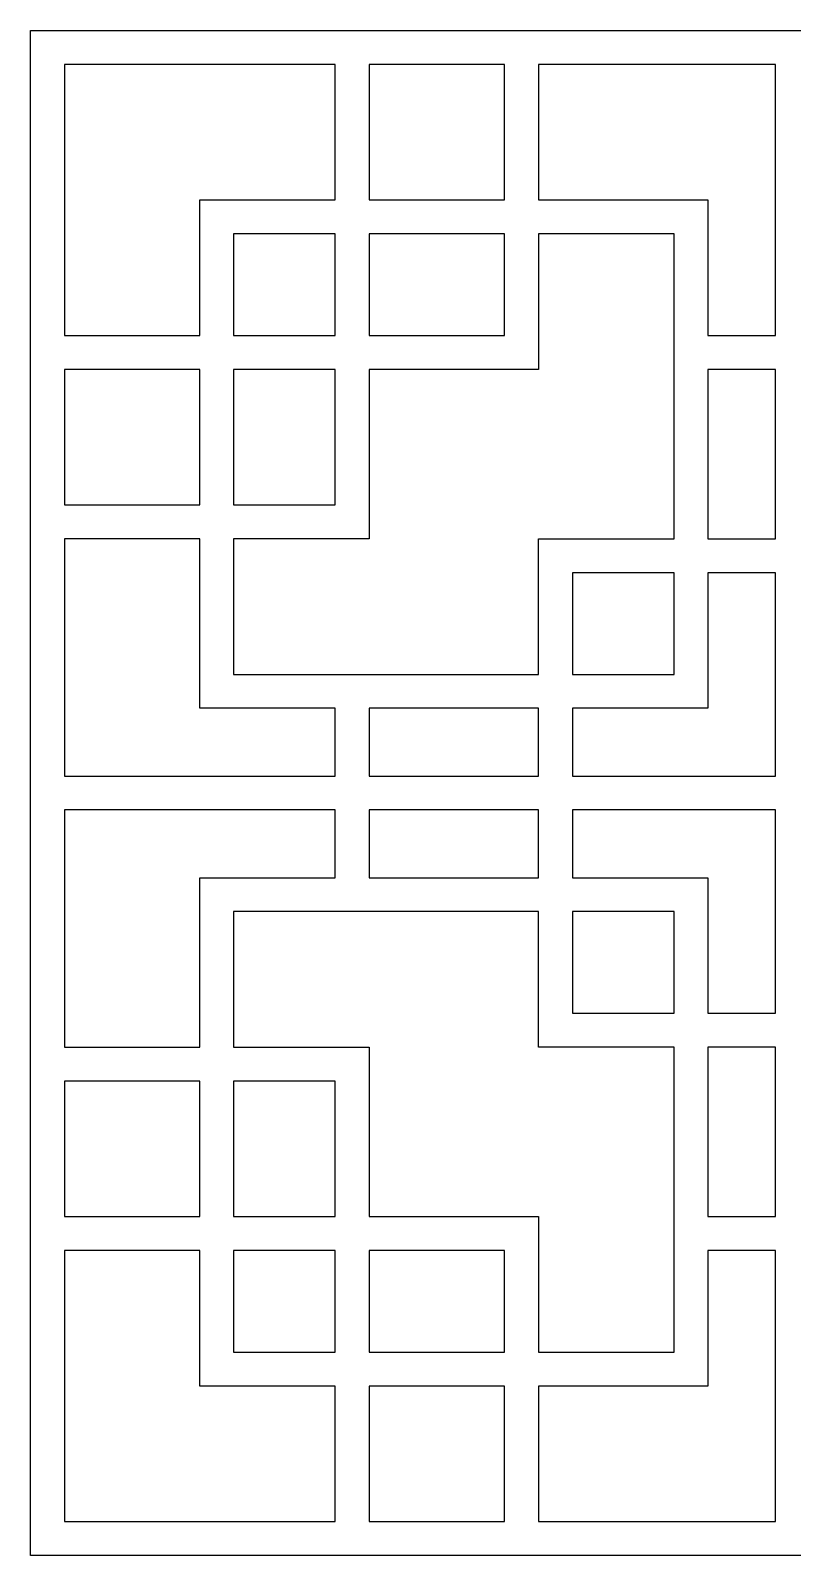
# Model space of a CAD drawing. Header units: centimetres. Extents: x -7 to 6, y -12.7 to 14.
# Drawn here: x -7.03 to -0.49, y 0.91 to 13.99 of the extents above; entities that cross this region are included whole.
import ezdxf

# ---------------------------------------------------------------- set-up
doc = ezdxf.new("R2010")
doc.units = ezdxf.units.CM
doc.header["$MEASUREMENT"] = 0
doc.layers.add('layer 1', color=7, linetype='Continuous')

msp = doc.modelspace()

# ---------------------------------------------------------------- linework, layer by layer
at = {"layer": 'layer 1', "color": 177}
for points, knots in [([(6.04818, 13.98838), (6.04818, 13.98838), (-7.03006, 13.98838), (-7.03006, 13.98838), (-7.03006, 13.98838), (-7.03006, 13.98838), (-7.03006, 3.81678), (-7.03006, 3.81678), (-7.03006, 3.81678), (-7.03006, 3.81678), (-7.03006, 0.91014), (-7.03006, 0.91014), (-7.03006, 0.91014), (-7.03006, 0.91014), (6.04818, 0.91014), (6.04818, 0.91014), (6.04818, 0.91014), (6.04818, 0.91014), (6.04818, 13.98838), (6.04818, 13.98838), (6.04818, 13.98838), (6.04818, 13.98838), (6.04818, 13.98838), (6.04818, 13.98838)], [0, 0, 0, 0, 0.14285714, 0.14285714, 0.14285714, 0.14285714, 0.28571429, 0.28571429, 0.28571429, 0.28571429, 0.42857143, 0.42857143, 0.42857143, 0.42857143, 0.57142857, 0.57142857, 0.57142857, 0.57142857, 0.71428571, 0.71428571, 0.71428571, 0.71428571, 1, 1, 1, 1]), ([(-6.73907, 13.69739), (-6.73907, 13.69739), (-4.41441, 13.69739), (-4.41441, 13.69739), (-4.41441, 13.69739), (-4.41441, 13.69739), (-4.41441, 12.53506), (-4.41441, 12.53506), (-4.41441, 12.53506), (-4.41441, 12.53506), (-5.57674, 12.53506), (-5.57674, 12.53506), (-5.57674, 12.53506), (-5.57674, 12.53506), (-5.57674, 11.37273), (-5.57674, 11.37273), (-5.57674, 11.37273), (-5.57674, 11.37273), (-6.73907, 11.37273), (-6.73907, 11.37273), (-6.73907, 11.37273), (-6.73907, 11.37273), (-6.73907, 13.69739), (-6.73907, 13.69739), (-6.73907, 13.69739), (-6.73907, 13.69739), (-6.73907, 13.69739), (-6.73907, 13.69739)], [0, 0, 0, 0, 0.125, 0.125, 0.125, 0.125, 0.25, 0.25, 0.25, 0.25, 0.375, 0.375, 0.375, 0.375, 0.5, 0.5, 0.5, 0.5, 0.625, 0.625, 0.625, 0.625, 0.75, 0.75, 0.75, 0.75, 1, 1, 1, 1]), ([(-4.12342, 13.69739), (-4.12342, 13.69739), (-2.96109, 13.69739), (-2.96109, 13.69739), (-2.96109, 13.69739), (-2.96109, 13.69739), (-2.96109, 12.53506), (-2.96109, 12.53506), (-2.96109, 12.53506), (-2.96109, 12.53506), (-4.12342, 12.53506), (-4.12342, 12.53506), (-4.12342, 12.53506), (-4.12342, 12.53506), (-4.12342, 13.69739), (-4.12342, 13.69739), (-4.12342, 13.69739), (-4.12342, 13.69739), (-4.12342, 13.69739), (-4.12342, 13.69739)], [0, 0, 0, 0, 0.16666667, 0.16666667, 0.16666667, 0.16666667, 0.33333333, 0.33333333, 0.33333333, 0.33333333, 0.5, 0.5, 0.5, 0.5, 0.66666667, 0.66666667, 0.66666667, 0.66666667, 1, 1, 1, 1]), ([(-0.63644, 11.37273), (-0.63644, 11.37273), (-1.21759, 11.37273), (-1.21759, 11.37273), (-1.21759, 11.37273), (-1.21759, 11.37273), (-1.21759, 12.53506), (-1.21759, 12.53506), (-1.21759, 12.53506), (-1.21759, 12.53506), (-2.67091, 12.53506), (-2.67091, 12.53506), (-2.67091, 12.53506), (-2.67091, 12.53506), (-2.67091, 13.69739), (-2.67091, 13.69739), (-2.67091, 13.69739), (-2.67091, 13.69739), (-0.63644, 13.69739), (-0.63644, 13.69739), (-0.63644, 13.69739), (-0.63644, 13.69739), (-0.63644, 11.37273), (-0.63644, 11.37273), (-0.63644, 11.37273), (-0.63644, 11.37273), (-0.63644, 11.37273), (-0.63644, 11.37273)], [0, 0, 0, 0, 0.125, 0.125, 0.125, 0.125, 0.25, 0.25, 0.25, 0.25, 0.375, 0.375, 0.375, 0.375, 0.5, 0.5, 0.5, 0.5, 0.625, 0.625, 0.625, 0.625, 0.75, 0.75, 0.75, 0.75, 1, 1, 1, 1]), ([(-4.12342, 9.62923), (-4.12342, 9.62923), (-4.12342, 11.08174), (-4.12342, 11.08174), (-4.12342, 11.08174), (-4.12342, 11.08174), (-2.67091, 11.08174), (-2.67091, 11.08174), (-2.67091, 11.08174), (-2.67091, 11.08174), (-2.67091, 12.24488), (-2.67091, 12.24488), (-2.67091, 12.24488), (-2.67091, 12.24488), (-1.50777, 12.24488), (-1.50777, 12.24488), (-1.50777, 12.24488), (-1.50777, 12.24488), (-1.50777, 9.62923), (-1.50777, 9.62923), (-1.50777, 9.62923), (-1.50777, 9.62923), (-2.67091, 9.62923), (-2.67091, 9.62923), (-2.67091, 9.62923), (-2.67091, 9.62923), (-2.67091, 8.46609), (-2.67091, 8.46609), (-2.67091, 8.46609), (-2.67091, 8.46609), (-5.28656, 8.46609), (-5.28656, 8.46609), (-5.28656, 8.46609), (-5.28656, 8.46609), (-5.28656, 9.62923), (-5.28656, 9.62923), (-5.28656, 9.62923), (-5.28656, 9.62923), (-4.12342, 9.62923), (-4.12342, 9.62923), (-4.12342, 9.62923), (-4.12342, 9.62923), (-4.12342, 9.62923), (-4.12342, 9.62923)], [0, 0, 0, 0, 0.08333333, 0.08333333, 0.08333333, 0.08333333, 0.16666667, 0.16666667, 0.16666667, 0.16666667, 0.25, 0.25, 0.25, 0.25, 0.33333333, 0.33333333, 0.33333333, 0.33333333, 0.41666667, 0.41666667, 0.41666667, 0.41666667, 0.5, 0.5, 0.5, 0.5, 0.58333333, 0.58333333, 0.58333333, 0.58333333, 0.66666667, 0.66666667, 0.66666667, 0.66666667, 0.75, 0.75, 0.75, 0.75, 0.83333333, 0.83333333, 0.83333333, 0.83333333, 1, 1, 1, 1]), ([(-5.28656, 11.37273), (-5.28656, 11.37273), (-5.28656, 12.24488), (-5.28656, 12.24488), (-5.28656, 12.24488), (-5.28656, 12.24488), (-4.41441, 12.24488), (-4.41441, 12.24488), (-4.41441, 12.24488), (-4.41441, 12.24488), (-4.41441, 11.37273), (-4.41441, 11.37273), (-4.41441, 11.37273), (-4.41441, 11.37273), (-5.28656, 11.37273), (-5.28656, 11.37273), (-5.28656, 11.37273), (-5.28656, 11.37273), (-5.28656, 11.37273), (-5.28656, 11.37273)], [0, 0, 0, 0, 0.16666667, 0.16666667, 0.16666667, 0.16666667, 0.33333333, 0.33333333, 0.33333333, 0.33333333, 0.5, 0.5, 0.5, 0.5, 0.66666667, 0.66666667, 0.66666667, 0.66666667, 1, 1, 1, 1]), ([(-4.12342, 12.24488), (-4.12342, 12.24488), (-2.96109, 12.24488), (-2.96109, 12.24488), (-2.96109, 12.24488), (-2.96109, 12.24488), (-2.96109, 11.37273), (-2.96109, 11.37273), (-2.96109, 11.37273), (-2.96109, 11.37273), (-4.12342, 11.37273), (-4.12342, 11.37273), (-4.12342, 11.37273), (-4.12342, 11.37273), (-4.12342, 12.24488), (-4.12342, 12.24488), (-4.12342, 12.24488), (-4.12342, 12.24488), (-4.12342, 12.24488), (-4.12342, 12.24488)], [0, 0, 0, 0, 0.16666667, 0.16666667, 0.16666667, 0.16666667, 0.33333333, 0.33333333, 0.33333333, 0.33333333, 0.5, 0.5, 0.5, 0.5, 0.66666667, 0.66666667, 0.66666667, 0.66666667, 1, 1, 1, 1]), ([(-6.73907, 11.08174), (-6.73907, 11.08174), (-5.57674, 11.08174), (-5.57674, 11.08174), (-5.57674, 11.08174), (-5.57674, 11.08174), (-5.57674, 9.91941), (-5.57674, 9.91941), (-5.57674, 9.91941), (-5.57674, 9.91941), (-6.73907, 9.91941), (-6.73907, 9.91941), (-6.73907, 9.91941), (-6.73907, 9.91941), (-6.73907, 11.08174), (-6.73907, 11.08174), (-6.73907, 11.08174), (-6.73907, 11.08174), (-6.73907, 11.08174), (-6.73907, 11.08174)], [0, 0, 0, 0, 0.16666667, 0.16666667, 0.16666667, 0.16666667, 0.33333333, 0.33333333, 0.33333333, 0.33333333, 0.5, 0.5, 0.5, 0.5, 0.66666667, 0.66666667, 0.66666667, 0.66666667, 1, 1, 1, 1]), ([(-4.41441, 11.08174), (-4.41441, 11.08174), (-4.41441, 9.91941), (-4.41441, 9.91941), (-4.41441, 9.91941), (-4.41441, 9.91941), (-5.28656, 9.91941), (-5.28656, 9.91941), (-5.28656, 9.91941), (-5.28656, 9.91941), (-5.28656, 11.08174), (-5.28656, 11.08174), (-5.28656, 11.08174), (-5.28656, 11.08174), (-4.41441, 11.08174), (-4.41441, 11.08174), (-4.41441, 11.08174), (-4.41441, 11.08174), (-4.41441, 11.08174), (-4.41441, 11.08174)], [0, 0, 0, 0, 0.16666667, 0.16666667, 0.16666667, 0.16666667, 0.33333333, 0.33333333, 0.33333333, 0.33333333, 0.5, 0.5, 0.5, 0.5, 0.66666667, 0.66666667, 0.66666667, 0.66666667, 1, 1, 1, 1]), ([(-0.63644, 9.62923), (-0.63644, 9.62923), (-1.21759, 9.62923), (-1.21759, 9.62923), (-1.21759, 9.62923), (-1.21759, 9.62923), (-1.21759, 11.08174), (-1.21759, 11.08174), (-1.21759, 11.08174), (-1.21759, 11.08174), (-0.63644, 11.08174), (-0.63644, 11.08174), (-0.63644, 11.08174), (-0.63644, 11.08174), (-0.63644, 9.62923), (-0.63644, 9.62923), (-0.63644, 9.62923), (-0.63644, 9.62923), (-0.63644, 9.62923), (-0.63644, 9.62923)], [0, 0, 0, 0, 0.16666667, 0.16666667, 0.16666667, 0.16666667, 0.33333333, 0.33333333, 0.33333333, 0.33333333, 0.5, 0.5, 0.5, 0.5, 0.66666667, 0.66666667, 0.66666667, 0.66666667, 1, 1, 1, 1]), ([(-6.73907, 9.62923), (-6.73907, 9.62923), (-5.57674, 9.62923), (-5.57674, 9.62923), (-5.57674, 9.62923), (-5.57674, 9.62923), (-5.57674, 8.17591), (-5.57674, 8.17591), (-5.57674, 8.17591), (-5.57674, 8.17591), (-4.41441, 8.17591), (-4.41441, 8.17591), (-4.41441, 8.17591), (-4.41441, 8.17591), (-4.41441, 7.59476), (-4.41441, 7.59476), (-4.41441, 7.59476), (-4.41441, 7.59476), (-6.73907, 7.59476), (-6.73907, 7.59476), (-6.73907, 7.59476), (-6.73907, 7.59476), (-6.73907, 9.62923), (-6.73907, 9.62923)], [0, 0, 0, 0, 0.14285714, 0.14285714, 0.14285714, 0.14285714, 0.28571429, 0.28571429, 0.28571429, 0.28571429, 0.42857143, 0.42857143, 0.42857143, 0.42857143, 0.57142857, 0.57142857, 0.57142857, 0.57142857, 0.71428571, 0.71428571, 0.71428571, 0.71428571, 1, 1, 1, 1]), ([(-1.50777, 9.33824), (-1.50777, 9.33824), (-1.50777, 8.46609), (-1.50777, 8.46609), (-1.50777, 8.46609), (-1.50777, 8.46609), (-2.37992, 8.46609), (-2.37992, 8.46609), (-2.37992, 8.46609), (-2.37992, 8.46609), (-2.37992, 9.33824), (-2.37992, 9.33824), (-2.37992, 9.33824), (-2.37992, 9.33824), (-1.50777, 9.33824), (-1.50777, 9.33824), (-1.50777, 9.33824), (-1.50777, 9.33824), (-1.50777, 9.33824), (-1.50777, 9.33824)], [0, 0, 0, 0, 0.16666667, 0.16666667, 0.16666667, 0.16666667, 0.33333333, 0.33333333, 0.33333333, 0.33333333, 0.5, 0.5, 0.5, 0.5, 0.66666667, 0.66666667, 0.66666667, 0.66666667, 1, 1, 1, 1]), ([(-0.63644, 7.59476), (-0.63644, 7.59476), (-2.37992, 7.59476), (-2.37992, 7.59476), (-2.37992, 7.59476), (-2.37992, 7.59476), (-2.37992, 8.17591), (-2.37992, 8.17591), (-2.37992, 8.17591), (-2.37992, 8.17591), (-1.21759, 8.17591), (-1.21759, 8.17591), (-1.21759, 8.17591), (-1.21759, 8.17591), (-1.21759, 9.33824), (-1.21759, 9.33824), (-1.21759, 9.33824), (-1.21759, 9.33824), (-0.63644, 9.33824), (-0.63644, 9.33824), (-0.63644, 9.33824), (-0.63644, 9.33824), (-0.63644, 7.59476), (-0.63644, 7.59476), (-0.63644, 7.59476), (-0.63644, 7.59476), (-0.63644, 7.59476), (-0.63644, 7.59476)], [0, 0, 0, 0, 0.125, 0.125, 0.125, 0.125, 0.25, 0.25, 0.25, 0.25, 0.375, 0.375, 0.375, 0.375, 0.5, 0.5, 0.5, 0.5, 0.625, 0.625, 0.625, 0.625, 0.75, 0.75, 0.75, 0.75, 1, 1, 1, 1]), ([(-4.12342, 7.59476), (-4.12342, 7.59476), (-4.12342, 8.17591), (-4.12342, 8.17591), (-4.12342, 8.17591), (-4.12342, 8.17591), (-2.67091, 8.17591), (-2.67091, 8.17591), (-2.67091, 8.17591), (-2.67091, 8.17591), (-2.67091, 7.59476), (-2.67091, 7.59476), (-2.67091, 7.59476), (-2.67091, 7.59476), (-4.12342, 7.59476), (-4.12342, 7.59476), (-4.12342, 7.59476), (-4.12342, 7.59476), (-4.12342, 7.59476), (-4.12342, 7.59476)], [0, 0, 0, 0, 0.16666667, 0.16666667, 0.16666667, 0.16666667, 0.33333333, 0.33333333, 0.33333333, 0.33333333, 0.5, 0.5, 0.5, 0.5, 0.66666667, 0.66666667, 0.66666667, 0.66666667, 1, 1, 1, 1]), ([(-6.73907, 7.30376), (-6.73907, 7.30376), (-4.41441, 7.30376), (-4.41441, 7.30376), (-4.41441, 7.30376), (-4.41441, 7.30376), (-4.41441, 6.72259), (-4.41441, 6.72259), (-4.41441, 6.72259), (-4.41441, 6.72259), (-5.57674, 6.72259), (-5.57674, 6.72259), (-5.57674, 6.72259), (-5.57674, 6.72259), (-5.57674, 5.26927), (-5.57674, 5.26927), (-5.57674, 5.26927), (-5.57674, 5.26927), (-6.73907, 5.26927), (-6.73907, 5.26927), (-6.73907, 5.26927), (-6.73907, 5.26927), (-6.73907, 7.30376), (-6.73907, 7.30376), (-6.73907, 7.30376), (-6.73907, 7.30376), (-6.73907, 7.30376), (-6.73907, 7.30376)], [0, 0, 0, 0, 0.125, 0.125, 0.125, 0.125, 0.25, 0.25, 0.25, 0.25, 0.375, 0.375, 0.375, 0.375, 0.5, 0.5, 0.5, 0.5, 0.625, 0.625, 0.625, 0.625, 0.75, 0.75, 0.75, 0.75, 1, 1, 1, 1]), ([(-2.67091, 7.30376), (-2.67091, 7.30376), (-2.67091, 6.72259), (-2.67091, 6.72259), (-2.67091, 6.72259), (-2.67091, 6.72259), (-4.12342, 6.72259), (-4.12342, 6.72259), (-4.12342, 6.72259), (-4.12342, 6.72259), (-4.12342, 7.30376), (-4.12342, 7.30376), (-4.12342, 7.30376), (-4.12342, 7.30376), (-2.67091, 7.30376), (-2.67091, 7.30376), (-2.67091, 7.30376), (-2.67091, 7.30376), (-2.67091, 7.30376), (-2.67091, 7.30376)], [0, 0, 0, 0, 0.16666667, 0.16666667, 0.16666667, 0.16666667, 0.33333333, 0.33333333, 0.33333333, 0.33333333, 0.5, 0.5, 0.5, 0.5, 0.66666667, 0.66666667, 0.66666667, 0.66666667, 1, 1, 1, 1]), ([(-0.63644, 5.56027), (-0.63644, 5.56027), (-1.21759, 5.56027), (-1.21759, 5.56027), (-1.21759, 5.56027), (-1.21759, 5.56027), (-1.21759, 6.72259), (-1.21759, 6.72259), (-1.21759, 6.72259), (-1.21759, 6.72259), (-2.37992, 6.72259), (-2.37992, 6.72259), (-2.37992, 6.72259), (-2.37992, 6.72259), (-2.37992, 7.30376), (-2.37992, 7.30376), (-2.37992, 7.30376), (-2.37992, 7.30376), (-0.63644, 7.30376), (-0.63644, 7.30376), (-0.63644, 7.30376), (-0.63644, 7.30376), (-0.63644, 5.56027), (-0.63644, 5.56027), (-0.63644, 5.56027), (-0.63644, 5.56027), (-0.63644, 5.56027), (-0.63644, 5.56027)], [0, 0, 0, 0, 0.125, 0.125, 0.125, 0.125, 0.25, 0.25, 0.25, 0.25, 0.375, 0.375, 0.375, 0.375, 0.5, 0.5, 0.5, 0.5, 0.625, 0.625, 0.625, 0.625, 0.75, 0.75, 0.75, 0.75, 1, 1, 1, 1]), ([(-4.12342, 3.81678), (-4.12342, 3.81678), (-4.12342, 5.26927), (-4.12342, 5.26927), (-4.12342, 5.26927), (-4.12342, 5.26927), (-4.12423, 5.26927), (-4.12423, 5.26927), (-4.12423, 5.26927), (-4.12423, 5.26927), (-5.28656, 5.26927), (-5.28656, 5.26927), (-5.28656, 5.26927), (-5.28656, 5.26927), (-5.28656, 6.4316), (-5.28656, 6.4316), (-5.28656, 6.4316), (-5.28656, 6.4316), (-2.67091, 6.4316), (-2.67091, 6.4316), (-2.67091, 6.4316), (-2.67091, 6.4316), (-2.67091, 5.26927), (-2.67091, 5.26927), (-2.67091, 5.26927), (-2.67091, 5.26927), (-1.50777, 5.26927), (-1.50777, 5.26927), (-1.50777, 5.26927), (-1.50777, 5.26927), (-1.50777, 2.65363), (-1.50777, 2.65363), (-1.50777, 2.65363), (-1.50777, 2.65363), (-2.67091, 2.65363), (-2.67091, 2.65363), (-2.67091, 2.65363), (-2.67091, 2.65363), (-2.67091, 3.81678), (-2.67091, 3.81678), (-2.67091, 3.81678), (-2.67091, 3.81678), (-4.12342, 3.81678), (-4.12342, 3.81678), (-4.12342, 3.81678), (-4.12342, 3.81678), (-4.12342, 3.81678), (-4.12342, 3.81678)], [0, 0, 0, 0, 0.07692308, 0.07692308, 0.07692308, 0.07692308, 0.15384615, 0.15384615, 0.15384615, 0.15384615, 0.23076923, 0.23076923, 0.23076923, 0.23076923, 0.30769231, 0.30769231, 0.30769231, 0.30769231, 0.38461538, 0.38461538, 0.38461538, 0.38461538, 0.46153846, 0.46153846, 0.46153846, 0.46153846, 0.53846154, 0.53846154, 0.53846154, 0.53846154, 0.61538462, 0.61538462, 0.61538462, 0.61538462, 0.69230769, 0.69230769, 0.69230769, 0.69230769, 0.76923077, 0.76923077, 0.76923077, 0.76923077, 0.84615385, 0.84615385, 0.84615385, 0.84615385, 1, 1, 1, 1]), ([(-2.37992, 6.4316), (-2.37992, 6.4316), (-1.50777, 6.4316), (-1.50777, 6.4316), (-1.50777, 6.4316), (-1.50777, 6.4316), (-1.50777, 5.56027), (-1.50777, 5.56027), (-1.50777, 5.56027), (-1.50777, 5.56027), (-2.37992, 5.56027), (-2.37992, 5.56027), (-2.37992, 5.56027), (-2.37992, 5.56027), (-2.37992, 6.4316), (-2.37992, 6.4316), (-2.37992, 6.4316), (-2.37992, 6.4316), (-2.37992, 6.4316), (-2.37992, 6.4316)], [0, 0, 0, 0, 0.16666667, 0.16666667, 0.16666667, 0.16666667, 0.33333333, 0.33333333, 0.33333333, 0.33333333, 0.5, 0.5, 0.5, 0.5, 0.66666667, 0.66666667, 0.66666667, 0.66666667, 1, 1, 1, 1]), ([(-0.63644, 3.81678), (-0.63644, 3.81678), (-1.21759, 3.81678), (-1.21759, 3.81678), (-1.21759, 3.81678), (-1.21759, 3.81678), (-1.21759, 5.26927), (-1.21759, 5.26927), (-1.21759, 5.26927), (-1.21759, 5.26927), (-0.63644, 5.26927), (-0.63644, 5.26927), (-0.63644, 5.26927), (-0.63644, 5.26927), (-0.63644, 3.81678), (-0.63644, 3.81678), (-0.63644, 3.81678), (-0.63644, 3.81678), (-0.63644, 3.81678), (-0.63644, 3.81678)], [0, 0, 0, 0, 0.16666667, 0.16666667, 0.16666667, 0.16666667, 0.33333333, 0.33333333, 0.33333333, 0.33333333, 0.5, 0.5, 0.5, 0.5, 0.66666667, 0.66666667, 0.66666667, 0.66666667, 1, 1, 1, 1]), ([(-6.73907, 4.97911), (-6.73907, 4.97911), (-5.57674, 4.97911), (-5.57674, 4.97911), (-5.57674, 4.97911), (-5.57674, 4.97911), (-5.57674, 3.81678), (-5.57674, 3.81678), (-5.57674, 3.81678), (-5.57674, 3.81678), (-6.73907, 3.81678), (-6.73907, 3.81678), (-6.73907, 3.81678), (-6.73907, 3.81678), (-6.73907, 4.97911), (-6.73907, 4.97911), (-6.73907, 4.97911), (-6.73907, 4.97911), (-6.73907, 4.97911), (-6.73907, 4.97911)], [0, 0, 0, 0, 0.16666667, 0.16666667, 0.16666667, 0.16666667, 0.33333333, 0.33333333, 0.33333333, 0.33333333, 0.5, 0.5, 0.5, 0.5, 0.66666667, 0.66666667, 0.66666667, 0.66666667, 1, 1, 1, 1]), ([(-4.41441, 3.81678), (-4.41441, 3.81678), (-5.28656, 3.81678), (-5.28656, 3.81678), (-5.28656, 3.81678), (-5.28656, 3.81678), (-5.28656, 4.97911), (-5.28656, 4.97911), (-5.28656, 4.97911), (-5.28656, 4.97911), (-4.41441, 4.97911), (-4.41441, 4.97911), (-4.41441, 4.97911), (-4.41441, 4.97911), (-4.41441, 3.81678), (-4.41441, 3.81678), (-4.41441, 3.81678), (-4.41441, 3.81678), (-4.41441, 3.81678), (-4.41441, 3.81678)], [0, 0, 0, 0, 0.16666667, 0.16666667, 0.16666667, 0.16666667, 0.33333333, 0.33333333, 0.33333333, 0.33333333, 0.5, 0.5, 0.5, 0.5, 0.66666667, 0.66666667, 0.66666667, 0.66666667, 1, 1, 1, 1]), ([(-4.41441, 1.20113), (-4.41441, 1.20113), (-6.73907, 1.20113), (-6.73907, 1.20113), (-6.73907, 1.20113), (-6.73907, 1.20113), (-6.73907, 3.52579), (-6.73907, 3.52579), (-6.73907, 3.52579), (-6.73907, 3.52579), (-5.57674, 3.52579), (-5.57674, 3.52579), (-5.57674, 3.52579), (-5.57674, 3.52579), (-5.57674, 2.36346), (-5.57674, 2.36346), (-5.57674, 2.36346), (-5.57674, 2.36346), (-4.41441, 2.36346), (-4.41441, 2.36346), (-4.41441, 2.36346), (-4.41441, 2.36346), (-4.41441, 1.20113), (-4.41441, 1.20113)], [0, 0, 0, 0, 0.14285714, 0.14285714, 0.14285714, 0.14285714, 0.28571429, 0.28571429, 0.28571429, 0.28571429, 0.42857143, 0.42857143, 0.42857143, 0.42857143, 0.57142857, 0.57142857, 0.57142857, 0.57142857, 0.71428571, 0.71428571, 0.71428571, 0.71428571, 1, 1, 1, 1]), ([(-4.41441, 2.65363), (-4.41441, 2.65363), (-5.28656, 2.65363), (-5.28656, 2.65363), (-5.28656, 2.65363), (-5.28656, 2.65363), (-5.28656, 3.52579), (-5.28656, 3.52579), (-5.28656, 3.52579), (-5.28656, 3.52579), (-4.41441, 3.52579), (-4.41441, 3.52579), (-4.41441, 3.52579), (-4.41441, 3.52579), (-4.41441, 2.65363), (-4.41441, 2.65363), (-4.41441, 2.65363), (-4.41441, 2.65363), (-4.41441, 2.65363), (-4.41441, 2.65363)], [0, 0, 0, 0, 0.16666667, 0.16666667, 0.16666667, 0.16666667, 0.33333333, 0.33333333, 0.33333333, 0.33333333, 0.5, 0.5, 0.5, 0.5, 0.66666667, 0.66666667, 0.66666667, 0.66666667, 1, 1, 1, 1]), ([(-2.96109, 2.65363), (-2.96109, 2.65363), (-4.12342, 2.65363), (-4.12342, 2.65363), (-4.12342, 2.65363), (-4.12342, 2.65363), (-4.12342, 3.52579), (-4.12342, 3.52579), (-4.12342, 3.52579), (-4.12342, 3.52579), (-2.96109, 3.52579), (-2.96109, 3.52579), (-2.96109, 3.52579), (-2.96109, 3.52579), (-2.96109, 2.65363), (-2.96109, 2.65363), (-2.96109, 2.65363), (-2.96109, 2.65363), (-2.96109, 2.65363), (-2.96109, 2.65363)], [0, 0, 0, 0, 0.16666667, 0.16666667, 0.16666667, 0.16666667, 0.33333333, 0.33333333, 0.33333333, 0.33333333, 0.5, 0.5, 0.5, 0.5, 0.66666667, 0.66666667, 0.66666667, 0.66666667, 1, 1, 1, 1]), ([(-0.63644, 1.20113), (-0.63644, 1.20113), (-2.67091, 1.20113), (-2.67091, 1.20113), (-2.67091, 1.20113), (-2.67091, 1.20113), (-2.67091, 2.36346), (-2.67091, 2.36346), (-2.67091, 2.36346), (-2.67091, 2.36346), (-1.21759, 2.36346), (-1.21759, 2.36346), (-1.21759, 2.36346), (-1.21759, 2.36346), (-1.21759, 3.52579), (-1.21759, 3.52579), (-1.21759, 3.52579), (-1.21759, 3.52579), (-0.63644, 3.52579), (-0.63644, 3.52579), (-0.63644, 3.52579), (-0.63644, 3.52579), (-0.63644, 1.20113), (-0.63644, 1.20113), (-0.63644, 1.20113), (-0.63644, 1.20113), (-0.63644, 1.20113), (-0.63644, 1.20113)], [0, 0, 0, 0, 0.125, 0.125, 0.125, 0.125, 0.25, 0.25, 0.25, 0.25, 0.375, 0.375, 0.375, 0.375, 0.5, 0.5, 0.5, 0.5, 0.625, 0.625, 0.625, 0.625, 0.75, 0.75, 0.75, 0.75, 1, 1, 1, 1]), ([(-2.96109, 1.20113), (-2.96109, 1.20113), (-4.12342, 1.20113), (-4.12342, 1.20113), (-4.12342, 1.20113), (-4.12342, 1.20113), (-4.12342, 2.36346), (-4.12342, 2.36346), (-4.12342, 2.36346), (-4.12342, 2.36346), (-2.96109, 2.36346), (-2.96109, 2.36346), (-2.96109, 2.36346), (-2.96109, 2.36346), (-2.96109, 1.20113), (-2.96109, 1.20113), (-2.96109, 1.20113), (-2.96109, 1.20113), (-2.96109, 1.20113), (-2.96109, 1.20113)], [0, 0, 0, 0, 0.16666667, 0.16666667, 0.16666667, 0.16666667, 0.33333333, 0.33333333, 0.33333333, 0.33333333, 0.5, 0.5, 0.5, 0.5, 0.66666667, 0.66666667, 0.66666667, 0.66666667, 1, 1, 1, 1])]:
    msp.add_open_spline(points, degree=3, knots=knots, dxfattribs=at)
at = {"layer": 'layer 1', "lineweight": 9}
for points, knots in [([(6.04818, 13.98838), (6.04818, 13.98838), (-7.03006, 13.98838), (-7.03006, 13.98838), (-7.03006, 13.98838), (-7.03006, 13.98838), (-7.03006, 3.81678), (-7.03006, 3.81678), (-7.03006, 3.81678), (-7.03006, 3.81678), (-7.03006, 0.91014), (-7.03006, 0.91014), (-7.03006, 0.91014), (-7.03006, 0.91014), (6.04818, 0.91014), (6.04818, 0.91014), (6.04818, 0.91014), (6.04818, 0.91014), (6.04818, 13.98838), (6.04818, 13.98838), (6.04818, 13.98838), (6.04818, 13.98838), (6.04818, 13.98838), (6.04818, 13.98838)], [0, 0, 0, 0, 0.14285714, 0.14285714, 0.14285714, 0.14285714, 0.28571429, 0.28571429, 0.28571429, 0.28571429, 0.42857143, 0.42857143, 0.42857143, 0.42857143, 0.57142857, 0.57142857, 0.57142857, 0.57142857, 0.71428571, 0.71428571, 0.71428571, 0.71428571, 1, 1, 1, 1]), ([(-6.73907, 13.69739), (-6.73907, 13.69739), (-4.41441, 13.69739), (-4.41441, 13.69739), (-4.41441, 13.69739), (-4.41441, 13.69739), (-4.41441, 12.53506), (-4.41441, 12.53506), (-4.41441, 12.53506), (-4.41441, 12.53506), (-5.57674, 12.53506), (-5.57674, 12.53506), (-5.57674, 12.53506), (-5.57674, 12.53506), (-5.57674, 11.37273), (-5.57674, 11.37273), (-5.57674, 11.37273), (-5.57674, 11.37273), (-6.73907, 11.37273), (-6.73907, 11.37273), (-6.73907, 11.37273), (-6.73907, 11.37273), (-6.73907, 13.69739), (-6.73907, 13.69739), (-6.73907, 13.69739), (-6.73907, 13.69739), (-6.73907, 13.69739), (-6.73907, 13.69739)], [0, 0, 0, 0, 0.125, 0.125, 0.125, 0.125, 0.25, 0.25, 0.25, 0.25, 0.375, 0.375, 0.375, 0.375, 0.5, 0.5, 0.5, 0.5, 0.625, 0.625, 0.625, 0.625, 0.75, 0.75, 0.75, 0.75, 1, 1, 1, 1]), ([(-4.12342, 13.69739), (-4.12342, 13.69739), (-2.96109, 13.69739), (-2.96109, 13.69739), (-2.96109, 13.69739), (-2.96109, 13.69739), (-2.96109, 12.53506), (-2.96109, 12.53506), (-2.96109, 12.53506), (-2.96109, 12.53506), (-4.12342, 12.53506), (-4.12342, 12.53506), (-4.12342, 12.53506), (-4.12342, 12.53506), (-4.12342, 13.69739), (-4.12342, 13.69739), (-4.12342, 13.69739), (-4.12342, 13.69739), (-4.12342, 13.69739), (-4.12342, 13.69739)], [0, 0, 0, 0, 0.16666667, 0.16666667, 0.16666667, 0.16666667, 0.33333333, 0.33333333, 0.33333333, 0.33333333, 0.5, 0.5, 0.5, 0.5, 0.66666667, 0.66666667, 0.66666667, 0.66666667, 1, 1, 1, 1]), ([(-0.63644, 11.37273), (-0.63644, 11.37273), (-1.21759, 11.37273), (-1.21759, 11.37273), (-1.21759, 11.37273), (-1.21759, 11.37273), (-1.21759, 12.53506), (-1.21759, 12.53506), (-1.21759, 12.53506), (-1.21759, 12.53506), (-2.67091, 12.53506), (-2.67091, 12.53506), (-2.67091, 12.53506), (-2.67091, 12.53506), (-2.67091, 13.69739), (-2.67091, 13.69739), (-2.67091, 13.69739), (-2.67091, 13.69739), (-0.63644, 13.69739), (-0.63644, 13.69739), (-0.63644, 13.69739), (-0.63644, 13.69739), (-0.63644, 11.37273), (-0.63644, 11.37273), (-0.63644, 11.37273), (-0.63644, 11.37273), (-0.63644, 11.37273), (-0.63644, 11.37273)], [0, 0, 0, 0, 0.125, 0.125, 0.125, 0.125, 0.25, 0.25, 0.25, 0.25, 0.375, 0.375, 0.375, 0.375, 0.5, 0.5, 0.5, 0.5, 0.625, 0.625, 0.625, 0.625, 0.75, 0.75, 0.75, 0.75, 1, 1, 1, 1]), ([(-4.12342, 9.62923), (-4.12342, 9.62923), (-4.12342, 11.08174), (-4.12342, 11.08174), (-4.12342, 11.08174), (-4.12342, 11.08174), (-2.67091, 11.08174), (-2.67091, 11.08174), (-2.67091, 11.08174), (-2.67091, 11.08174), (-2.67091, 12.24488), (-2.67091, 12.24488), (-2.67091, 12.24488), (-2.67091, 12.24488), (-1.50777, 12.24488), (-1.50777, 12.24488), (-1.50777, 12.24488), (-1.50777, 12.24488), (-1.50777, 9.62923), (-1.50777, 9.62923), (-1.50777, 9.62923), (-1.50777, 9.62923), (-2.67091, 9.62923), (-2.67091, 9.62923), (-2.67091, 9.62923), (-2.67091, 9.62923), (-2.67091, 8.46609), (-2.67091, 8.46609), (-2.67091, 8.46609), (-2.67091, 8.46609), (-5.28656, 8.46609), (-5.28656, 8.46609), (-5.28656, 8.46609), (-5.28656, 8.46609), (-5.28656, 9.62923), (-5.28656, 9.62923), (-5.28656, 9.62923), (-5.28656, 9.62923), (-4.12342, 9.62923), (-4.12342, 9.62923), (-4.12342, 9.62923), (-4.12342, 9.62923), (-4.12342, 9.62923), (-4.12342, 9.62923)], [0, 0, 0, 0, 0.08333333, 0.08333333, 0.08333333, 0.08333333, 0.16666667, 0.16666667, 0.16666667, 0.16666667, 0.25, 0.25, 0.25, 0.25, 0.33333333, 0.33333333, 0.33333333, 0.33333333, 0.41666667, 0.41666667, 0.41666667, 0.41666667, 0.5, 0.5, 0.5, 0.5, 0.58333333, 0.58333333, 0.58333333, 0.58333333, 0.66666667, 0.66666667, 0.66666667, 0.66666667, 0.75, 0.75, 0.75, 0.75, 0.83333333, 0.83333333, 0.83333333, 0.83333333, 1, 1, 1, 1]), ([(-5.28656, 11.37273), (-5.28656, 11.37273), (-5.28656, 12.24488), (-5.28656, 12.24488), (-5.28656, 12.24488), (-5.28656, 12.24488), (-4.41441, 12.24488), (-4.41441, 12.24488), (-4.41441, 12.24488), (-4.41441, 12.24488), (-4.41441, 11.37273), (-4.41441, 11.37273), (-4.41441, 11.37273), (-4.41441, 11.37273), (-5.28656, 11.37273), (-5.28656, 11.37273), (-5.28656, 11.37273), (-5.28656, 11.37273), (-5.28656, 11.37273), (-5.28656, 11.37273)], [0, 0, 0, 0, 0.16666667, 0.16666667, 0.16666667, 0.16666667, 0.33333333, 0.33333333, 0.33333333, 0.33333333, 0.5, 0.5, 0.5, 0.5, 0.66666667, 0.66666667, 0.66666667, 0.66666667, 1, 1, 1, 1]), ([(-4.12342, 12.24488), (-4.12342, 12.24488), (-2.96109, 12.24488), (-2.96109, 12.24488), (-2.96109, 12.24488), (-2.96109, 12.24488), (-2.96109, 11.37273), (-2.96109, 11.37273), (-2.96109, 11.37273), (-2.96109, 11.37273), (-4.12342, 11.37273), (-4.12342, 11.37273), (-4.12342, 11.37273), (-4.12342, 11.37273), (-4.12342, 12.24488), (-4.12342, 12.24488), (-4.12342, 12.24488), (-4.12342, 12.24488), (-4.12342, 12.24488), (-4.12342, 12.24488)], [0, 0, 0, 0, 0.16666667, 0.16666667, 0.16666667, 0.16666667, 0.33333333, 0.33333333, 0.33333333, 0.33333333, 0.5, 0.5, 0.5, 0.5, 0.66666667, 0.66666667, 0.66666667, 0.66666667, 1, 1, 1, 1]), ([(-6.73907, 11.08174), (-6.73907, 11.08174), (-5.57674, 11.08174), (-5.57674, 11.08174), (-5.57674, 11.08174), (-5.57674, 11.08174), (-5.57674, 9.91941), (-5.57674, 9.91941), (-5.57674, 9.91941), (-5.57674, 9.91941), (-6.73907, 9.91941), (-6.73907, 9.91941), (-6.73907, 9.91941), (-6.73907, 9.91941), (-6.73907, 11.08174), (-6.73907, 11.08174), (-6.73907, 11.08174), (-6.73907, 11.08174), (-6.73907, 11.08174), (-6.73907, 11.08174)], [0, 0, 0, 0, 0.16666667, 0.16666667, 0.16666667, 0.16666667, 0.33333333, 0.33333333, 0.33333333, 0.33333333, 0.5, 0.5, 0.5, 0.5, 0.66666667, 0.66666667, 0.66666667, 0.66666667, 1, 1, 1, 1]), ([(-4.41441, 11.08174), (-4.41441, 11.08174), (-4.41441, 9.91941), (-4.41441, 9.91941), (-4.41441, 9.91941), (-4.41441, 9.91941), (-5.28656, 9.91941), (-5.28656, 9.91941), (-5.28656, 9.91941), (-5.28656, 9.91941), (-5.28656, 11.08174), (-5.28656, 11.08174), (-5.28656, 11.08174), (-5.28656, 11.08174), (-4.41441, 11.08174), (-4.41441, 11.08174), (-4.41441, 11.08174), (-4.41441, 11.08174), (-4.41441, 11.08174), (-4.41441, 11.08174)], [0, 0, 0, 0, 0.16666667, 0.16666667, 0.16666667, 0.16666667, 0.33333333, 0.33333333, 0.33333333, 0.33333333, 0.5, 0.5, 0.5, 0.5, 0.66666667, 0.66666667, 0.66666667, 0.66666667, 1, 1, 1, 1]), ([(-0.63644, 9.62923), (-0.63644, 9.62923), (-1.21759, 9.62923), (-1.21759, 9.62923), (-1.21759, 9.62923), (-1.21759, 9.62923), (-1.21759, 11.08174), (-1.21759, 11.08174), (-1.21759, 11.08174), (-1.21759, 11.08174), (-0.63644, 11.08174), (-0.63644, 11.08174), (-0.63644, 11.08174), (-0.63644, 11.08174), (-0.63644, 9.62923), (-0.63644, 9.62923), (-0.63644, 9.62923), (-0.63644, 9.62923), (-0.63644, 9.62923), (-0.63644, 9.62923)], [0, 0, 0, 0, 0.16666667, 0.16666667, 0.16666667, 0.16666667, 0.33333333, 0.33333333, 0.33333333, 0.33333333, 0.5, 0.5, 0.5, 0.5, 0.66666667, 0.66666667, 0.66666667, 0.66666667, 1, 1, 1, 1]), ([(-6.73907, 9.62923), (-6.73907, 9.62923), (-5.57674, 9.62923), (-5.57674, 9.62923), (-5.57674, 9.62923), (-5.57674, 9.62923), (-5.57674, 8.17591), (-5.57674, 8.17591), (-5.57674, 8.17591), (-5.57674, 8.17591), (-4.41441, 8.17591), (-4.41441, 8.17591), (-4.41441, 8.17591), (-4.41441, 8.17591), (-4.41441, 7.59476), (-4.41441, 7.59476), (-4.41441, 7.59476), (-4.41441, 7.59476), (-6.73907, 7.59476), (-6.73907, 7.59476)], [0, 0, 0, 0, 0.16666667, 0.16666667, 0.16666667, 0.16666667, 0.33333333, 0.33333333, 0.33333333, 0.33333333, 0.5, 0.5, 0.5, 0.5, 0.66666667, 0.66666667, 0.66666667, 0.66666667, 1, 1, 1, 1]), ([(-1.50777, 9.33824), (-1.50777, 9.33824), (-1.50777, 8.46609), (-1.50777, 8.46609), (-1.50777, 8.46609), (-1.50777, 8.46609), (-2.37992, 8.46609), (-2.37992, 8.46609), (-2.37992, 8.46609), (-2.37992, 8.46609), (-2.37992, 9.33824), (-2.37992, 9.33824), (-2.37992, 9.33824), (-2.37992, 9.33824), (-1.50777, 9.33824), (-1.50777, 9.33824), (-1.50777, 9.33824), (-1.50777, 9.33824), (-1.50777, 9.33824), (-1.50777, 9.33824)], [0, 0, 0, 0, 0.16666667, 0.16666667, 0.16666667, 0.16666667, 0.33333333, 0.33333333, 0.33333333, 0.33333333, 0.5, 0.5, 0.5, 0.5, 0.66666667, 0.66666667, 0.66666667, 0.66666667, 1, 1, 1, 1]), ([(-0.63644, 7.59476), (-0.63644, 7.59476), (-2.37992, 7.59476), (-2.37992, 7.59476), (-2.37992, 7.59476), (-2.37992, 7.59476), (-2.37992, 8.17591), (-2.37992, 8.17591), (-2.37992, 8.17591), (-2.37992, 8.17591), (-1.21759, 8.17591), (-1.21759, 8.17591), (-1.21759, 8.17591), (-1.21759, 8.17591), (-1.21759, 9.33824), (-1.21759, 9.33824), (-1.21759, 9.33824), (-1.21759, 9.33824), (-0.63644, 9.33824), (-0.63644, 9.33824), (-0.63644, 9.33824), (-0.63644, 9.33824), (-0.63644, 7.59476), (-0.63644, 7.59476), (-0.63644, 7.59476), (-0.63644, 7.59476), (-0.63644, 7.59476), (-0.63644, 7.59476)], [0, 0, 0, 0, 0.125, 0.125, 0.125, 0.125, 0.25, 0.25, 0.25, 0.25, 0.375, 0.375, 0.375, 0.375, 0.5, 0.5, 0.5, 0.5, 0.625, 0.625, 0.625, 0.625, 0.75, 0.75, 0.75, 0.75, 1, 1, 1, 1]), ([(-4.12342, 7.59476), (-4.12342, 7.59476), (-4.12342, 8.17591), (-4.12342, 8.17591), (-4.12342, 8.17591), (-4.12342, 8.17591), (-2.67091, 8.17591), (-2.67091, 8.17591), (-2.67091, 8.17591), (-2.67091, 8.17591), (-2.67091, 7.59476), (-2.67091, 7.59476), (-2.67091, 7.59476), (-2.67091, 7.59476), (-4.12342, 7.59476), (-4.12342, 7.59476), (-4.12342, 7.59476), (-4.12342, 7.59476), (-4.12342, 7.59476), (-4.12342, 7.59476)], [0, 0, 0, 0, 0.16666667, 0.16666667, 0.16666667, 0.16666667, 0.33333333, 0.33333333, 0.33333333, 0.33333333, 0.5, 0.5, 0.5, 0.5, 0.66666667, 0.66666667, 0.66666667, 0.66666667, 1, 1, 1, 1]), ([(-6.73907, 7.30376), (-6.73907, 7.30376), (-4.41441, 7.30376), (-4.41441, 7.30376), (-4.41441, 7.30376), (-4.41441, 7.30376), (-4.41441, 6.72259), (-4.41441, 6.72259), (-4.41441, 6.72259), (-4.41441, 6.72259), (-5.57674, 6.72259), (-5.57674, 6.72259), (-5.57674, 6.72259), (-5.57674, 6.72259), (-5.57674, 5.26927), (-5.57674, 5.26927), (-5.57674, 5.26927), (-5.57674, 5.26927), (-6.73907, 5.26927), (-6.73907, 5.26927), (-6.73907, 5.26927), (-6.73907, 5.26927), (-6.73907, 7.30376), (-6.73907, 7.30376), (-6.73907, 7.30376), (-6.73907, 7.30376), (-6.73907, 7.30376), (-6.73907, 7.30376)], [0, 0, 0, 0, 0.125, 0.125, 0.125, 0.125, 0.25, 0.25, 0.25, 0.25, 0.375, 0.375, 0.375, 0.375, 0.5, 0.5, 0.5, 0.5, 0.625, 0.625, 0.625, 0.625, 0.75, 0.75, 0.75, 0.75, 1, 1, 1, 1]), ([(-2.67091, 7.30376), (-2.67091, 7.30376), (-2.67091, 6.72259), (-2.67091, 6.72259), (-2.67091, 6.72259), (-2.67091, 6.72259), (-4.12342, 6.72259), (-4.12342, 6.72259), (-4.12342, 6.72259), (-4.12342, 6.72259), (-4.12342, 7.30376), (-4.12342, 7.30376), (-4.12342, 7.30376), (-4.12342, 7.30376), (-2.67091, 7.30376), (-2.67091, 7.30376), (-2.67091, 7.30376), (-2.67091, 7.30376), (-2.67091, 7.30376), (-2.67091, 7.30376)], [0, 0, 0, 0, 0.16666667, 0.16666667, 0.16666667, 0.16666667, 0.33333333, 0.33333333, 0.33333333, 0.33333333, 0.5, 0.5, 0.5, 0.5, 0.66666667, 0.66666667, 0.66666667, 0.66666667, 1, 1, 1, 1]), ([(-0.63644, 5.56027), (-0.63644, 5.56027), (-1.21759, 5.56027), (-1.21759, 5.56027), (-1.21759, 5.56027), (-1.21759, 5.56027), (-1.21759, 6.72259), (-1.21759, 6.72259), (-1.21759, 6.72259), (-1.21759, 6.72259), (-2.37992, 6.72259), (-2.37992, 6.72259), (-2.37992, 6.72259), (-2.37992, 6.72259), (-2.37992, 7.30376), (-2.37992, 7.30376), (-2.37992, 7.30376), (-2.37992, 7.30376), (-0.63644, 7.30376), (-0.63644, 7.30376), (-0.63644, 7.30376), (-0.63644, 7.30376), (-0.63644, 5.56027), (-0.63644, 5.56027), (-0.63644, 5.56027), (-0.63644, 5.56027), (-0.63644, 5.56027), (-0.63644, 5.56027)], [0, 0, 0, 0, 0.125, 0.125, 0.125, 0.125, 0.25, 0.25, 0.25, 0.25, 0.375, 0.375, 0.375, 0.375, 0.5, 0.5, 0.5, 0.5, 0.625, 0.625, 0.625, 0.625, 0.75, 0.75, 0.75, 0.75, 1, 1, 1, 1]), ([(-4.12342, 3.81678), (-4.12342, 3.81678), (-4.12342, 5.26927), (-4.12342, 5.26927), (-4.12342, 5.26927), (-4.12342, 5.26927), (-4.12423, 5.26927), (-4.12423, 5.26927), (-4.12423, 5.26927), (-4.12423, 5.26927), (-5.28656, 5.26927), (-5.28656, 5.26927), (-5.28656, 5.26927), (-5.28656, 5.26927), (-5.28656, 6.4316), (-5.28656, 6.4316), (-5.28656, 6.4316), (-5.28656, 6.4316), (-2.67091, 6.4316), (-2.67091, 6.4316), (-2.67091, 6.4316), (-2.67091, 6.4316), (-2.67091, 5.26927), (-2.67091, 5.26927), (-2.67091, 5.26927), (-2.67091, 5.26927), (-1.50777, 5.26927), (-1.50777, 5.26927), (-1.50777, 5.26927), (-1.50777, 5.26927), (-1.50777, 2.65363), (-1.50777, 2.65363), (-1.50777, 2.65363), (-1.50777, 2.65363), (-2.67091, 2.65363), (-2.67091, 2.65363), (-2.67091, 2.65363), (-2.67091, 2.65363), (-2.67091, 3.81678), (-2.67091, 3.81678), (-2.67091, 3.81678), (-2.67091, 3.81678), (-4.12342, 3.81678), (-4.12342, 3.81678), (-4.12342, 3.81678), (-4.12342, 3.81678), (-4.12342, 3.81678), (-4.12342, 3.81678)], [0, 0, 0, 0, 0.07692308, 0.07692308, 0.07692308, 0.07692308, 0.15384615, 0.15384615, 0.15384615, 0.15384615, 0.23076923, 0.23076923, 0.23076923, 0.23076923, 0.30769231, 0.30769231, 0.30769231, 0.30769231, 0.38461538, 0.38461538, 0.38461538, 0.38461538, 0.46153846, 0.46153846, 0.46153846, 0.46153846, 0.53846154, 0.53846154, 0.53846154, 0.53846154, 0.61538462, 0.61538462, 0.61538462, 0.61538462, 0.69230769, 0.69230769, 0.69230769, 0.69230769, 0.76923077, 0.76923077, 0.76923077, 0.76923077, 0.84615385, 0.84615385, 0.84615385, 0.84615385, 1, 1, 1, 1]), ([(-2.37992, 6.4316), (-2.37992, 6.4316), (-1.50777, 6.4316), (-1.50777, 6.4316), (-1.50777, 6.4316), (-1.50777, 6.4316), (-1.50777, 5.56027), (-1.50777, 5.56027), (-1.50777, 5.56027), (-1.50777, 5.56027), (-2.37992, 5.56027), (-2.37992, 5.56027), (-2.37992, 5.56027), (-2.37992, 5.56027), (-2.37992, 6.4316), (-2.37992, 6.4316), (-2.37992, 6.4316), (-2.37992, 6.4316), (-2.37992, 6.4316), (-2.37992, 6.4316)], [0, 0, 0, 0, 0.16666667, 0.16666667, 0.16666667, 0.16666667, 0.33333333, 0.33333333, 0.33333333, 0.33333333, 0.5, 0.5, 0.5, 0.5, 0.66666667, 0.66666667, 0.66666667, 0.66666667, 1, 1, 1, 1]), ([(-0.63644, 3.81678), (-0.63644, 3.81678), (-1.21759, 3.81678), (-1.21759, 3.81678), (-1.21759, 3.81678), (-1.21759, 3.81678), (-1.21759, 5.26927), (-1.21759, 5.26927), (-1.21759, 5.26927), (-1.21759, 5.26927), (-0.63644, 5.26927), (-0.63644, 5.26927), (-0.63644, 5.26927), (-0.63644, 5.26927), (-0.63644, 3.81678), (-0.63644, 3.81678), (-0.63644, 3.81678), (-0.63644, 3.81678), (-0.63644, 3.81678), (-0.63644, 3.81678)], [0, 0, 0, 0, 0.16666667, 0.16666667, 0.16666667, 0.16666667, 0.33333333, 0.33333333, 0.33333333, 0.33333333, 0.5, 0.5, 0.5, 0.5, 0.66666667, 0.66666667, 0.66666667, 0.66666667, 1, 1, 1, 1]), ([(-6.73907, 4.97911), (-6.73907, 4.97911), (-5.57674, 4.97911), (-5.57674, 4.97911), (-5.57674, 4.97911), (-5.57674, 4.97911), (-5.57674, 3.81678), (-5.57674, 3.81678), (-5.57674, 3.81678), (-5.57674, 3.81678), (-6.73907, 3.81678), (-6.73907, 3.81678), (-6.73907, 3.81678), (-6.73907, 3.81678), (-6.73907, 4.97911), (-6.73907, 4.97911), (-6.73907, 4.97911), (-6.73907, 4.97911), (-6.73907, 4.97911), (-6.73907, 4.97911)], [0, 0, 0, 0, 0.16666667, 0.16666667, 0.16666667, 0.16666667, 0.33333333, 0.33333333, 0.33333333, 0.33333333, 0.5, 0.5, 0.5, 0.5, 0.66666667, 0.66666667, 0.66666667, 0.66666667, 1, 1, 1, 1]), ([(-4.41441, 3.81678), (-4.41441, 3.81678), (-5.28656, 3.81678), (-5.28656, 3.81678), (-5.28656, 3.81678), (-5.28656, 3.81678), (-5.28656, 4.97911), (-5.28656, 4.97911), (-5.28656, 4.97911), (-5.28656, 4.97911), (-4.41441, 4.97911), (-4.41441, 4.97911), (-4.41441, 4.97911), (-4.41441, 4.97911), (-4.41441, 3.81678), (-4.41441, 3.81678), (-4.41441, 3.81678), (-4.41441, 3.81678), (-4.41441, 3.81678), (-4.41441, 3.81678)], [0, 0, 0, 0, 0.16666667, 0.16666667, 0.16666667, 0.16666667, 0.33333333, 0.33333333, 0.33333333, 0.33333333, 0.5, 0.5, 0.5, 0.5, 0.66666667, 0.66666667, 0.66666667, 0.66666667, 1, 1, 1, 1]), ([(-4.41441, 1.20113), (-4.41441, 1.20113), (-6.73907, 1.20113), (-6.73907, 1.20113), (-6.73907, 1.20113), (-6.73907, 1.20113), (-6.73907, 3.52579), (-6.73907, 3.52579), (-6.73907, 3.52579), (-6.73907, 3.52579), (-5.57674, 3.52579), (-5.57674, 3.52579), (-5.57674, 3.52579), (-5.57674, 3.52579), (-5.57674, 2.36346), (-5.57674, 2.36346), (-5.57674, 2.36346), (-5.57674, 2.36346), (-4.41441, 2.36346), (-4.41441, 2.36346)], [0, 0, 0, 0, 0.16666667, 0.16666667, 0.16666667, 0.16666667, 0.33333333, 0.33333333, 0.33333333, 0.33333333, 0.5, 0.5, 0.5, 0.5, 0.66666667, 0.66666667, 0.66666667, 0.66666667, 1, 1, 1, 1]), ([(-4.41441, 2.65363), (-4.41441, 2.65363), (-5.28656, 2.65363), (-5.28656, 2.65363), (-5.28656, 2.65363), (-5.28656, 2.65363), (-5.28656, 3.52579), (-5.28656, 3.52579), (-5.28656, 3.52579), (-5.28656, 3.52579), (-4.41441, 3.52579), (-4.41441, 3.52579), (-4.41441, 3.52579), (-4.41441, 3.52579), (-4.41441, 2.65363), (-4.41441, 2.65363), (-4.41441, 2.65363), (-4.41441, 2.65363), (-4.41441, 2.65363), (-4.41441, 2.65363)], [0, 0, 0, 0, 0.16666667, 0.16666667, 0.16666667, 0.16666667, 0.33333333, 0.33333333, 0.33333333, 0.33333333, 0.5, 0.5, 0.5, 0.5, 0.66666667, 0.66666667, 0.66666667, 0.66666667, 1, 1, 1, 1]), ([(-2.96109, 2.65363), (-2.96109, 2.65363), (-4.12342, 2.65363), (-4.12342, 2.65363), (-4.12342, 2.65363), (-4.12342, 2.65363), (-4.12342, 3.52579), (-4.12342, 3.52579), (-4.12342, 3.52579), (-4.12342, 3.52579), (-2.96109, 3.52579), (-2.96109, 3.52579), (-2.96109, 3.52579), (-2.96109, 3.52579), (-2.96109, 2.65363), (-2.96109, 2.65363), (-2.96109, 2.65363), (-2.96109, 2.65363), (-2.96109, 2.65363), (-2.96109, 2.65363)], [0, 0, 0, 0, 0.16666667, 0.16666667, 0.16666667, 0.16666667, 0.33333333, 0.33333333, 0.33333333, 0.33333333, 0.5, 0.5, 0.5, 0.5, 0.66666667, 0.66666667, 0.66666667, 0.66666667, 1, 1, 1, 1]), ([(-0.63644, 1.20113), (-0.63644, 1.20113), (-2.67091, 1.20113), (-2.67091, 1.20113), (-2.67091, 1.20113), (-2.67091, 1.20113), (-2.67091, 2.36346), (-2.67091, 2.36346), (-2.67091, 2.36346), (-2.67091, 2.36346), (-1.21759, 2.36346), (-1.21759, 2.36346), (-1.21759, 2.36346), (-1.21759, 2.36346), (-1.21759, 3.52579), (-1.21759, 3.52579), (-1.21759, 3.52579), (-1.21759, 3.52579), (-0.63644, 3.52579), (-0.63644, 3.52579), (-0.63644, 3.52579), (-0.63644, 3.52579), (-0.63644, 1.20113), (-0.63644, 1.20113), (-0.63644, 1.20113), (-0.63644, 1.20113), (-0.63644, 1.20113), (-0.63644, 1.20113)], [0, 0, 0, 0, 0.125, 0.125, 0.125, 0.125, 0.25, 0.25, 0.25, 0.25, 0.375, 0.375, 0.375, 0.375, 0.5, 0.5, 0.5, 0.5, 0.625, 0.625, 0.625, 0.625, 0.75, 0.75, 0.75, 0.75, 1, 1, 1, 1]), ([(-2.96109, 1.20113), (-2.96109, 1.20113), (-4.12342, 1.20113), (-4.12342, 1.20113), (-4.12342, 1.20113), (-4.12342, 1.20113), (-4.12342, 2.36346), (-4.12342, 2.36346), (-4.12342, 2.36346), (-4.12342, 2.36346), (-2.96109, 2.36346), (-2.96109, 2.36346), (-2.96109, 2.36346), (-2.96109, 2.36346), (-2.96109, 1.20113), (-2.96109, 1.20113), (-2.96109, 1.20113), (-2.96109, 1.20113), (-2.96109, 1.20113), (-2.96109, 1.20113)], [0, 0, 0, 0, 0.16666667, 0.16666667, 0.16666667, 0.16666667, 0.33333333, 0.33333333, 0.33333333, 0.33333333, 0.5, 0.5, 0.5, 0.5, 0.66666667, 0.66666667, 0.66666667, 0.66666667, 1, 1, 1, 1])]:
    msp.add_open_spline(points, degree=3, knots=knots, dxfattribs=at)

doc.saveas('drawing.dxf')
